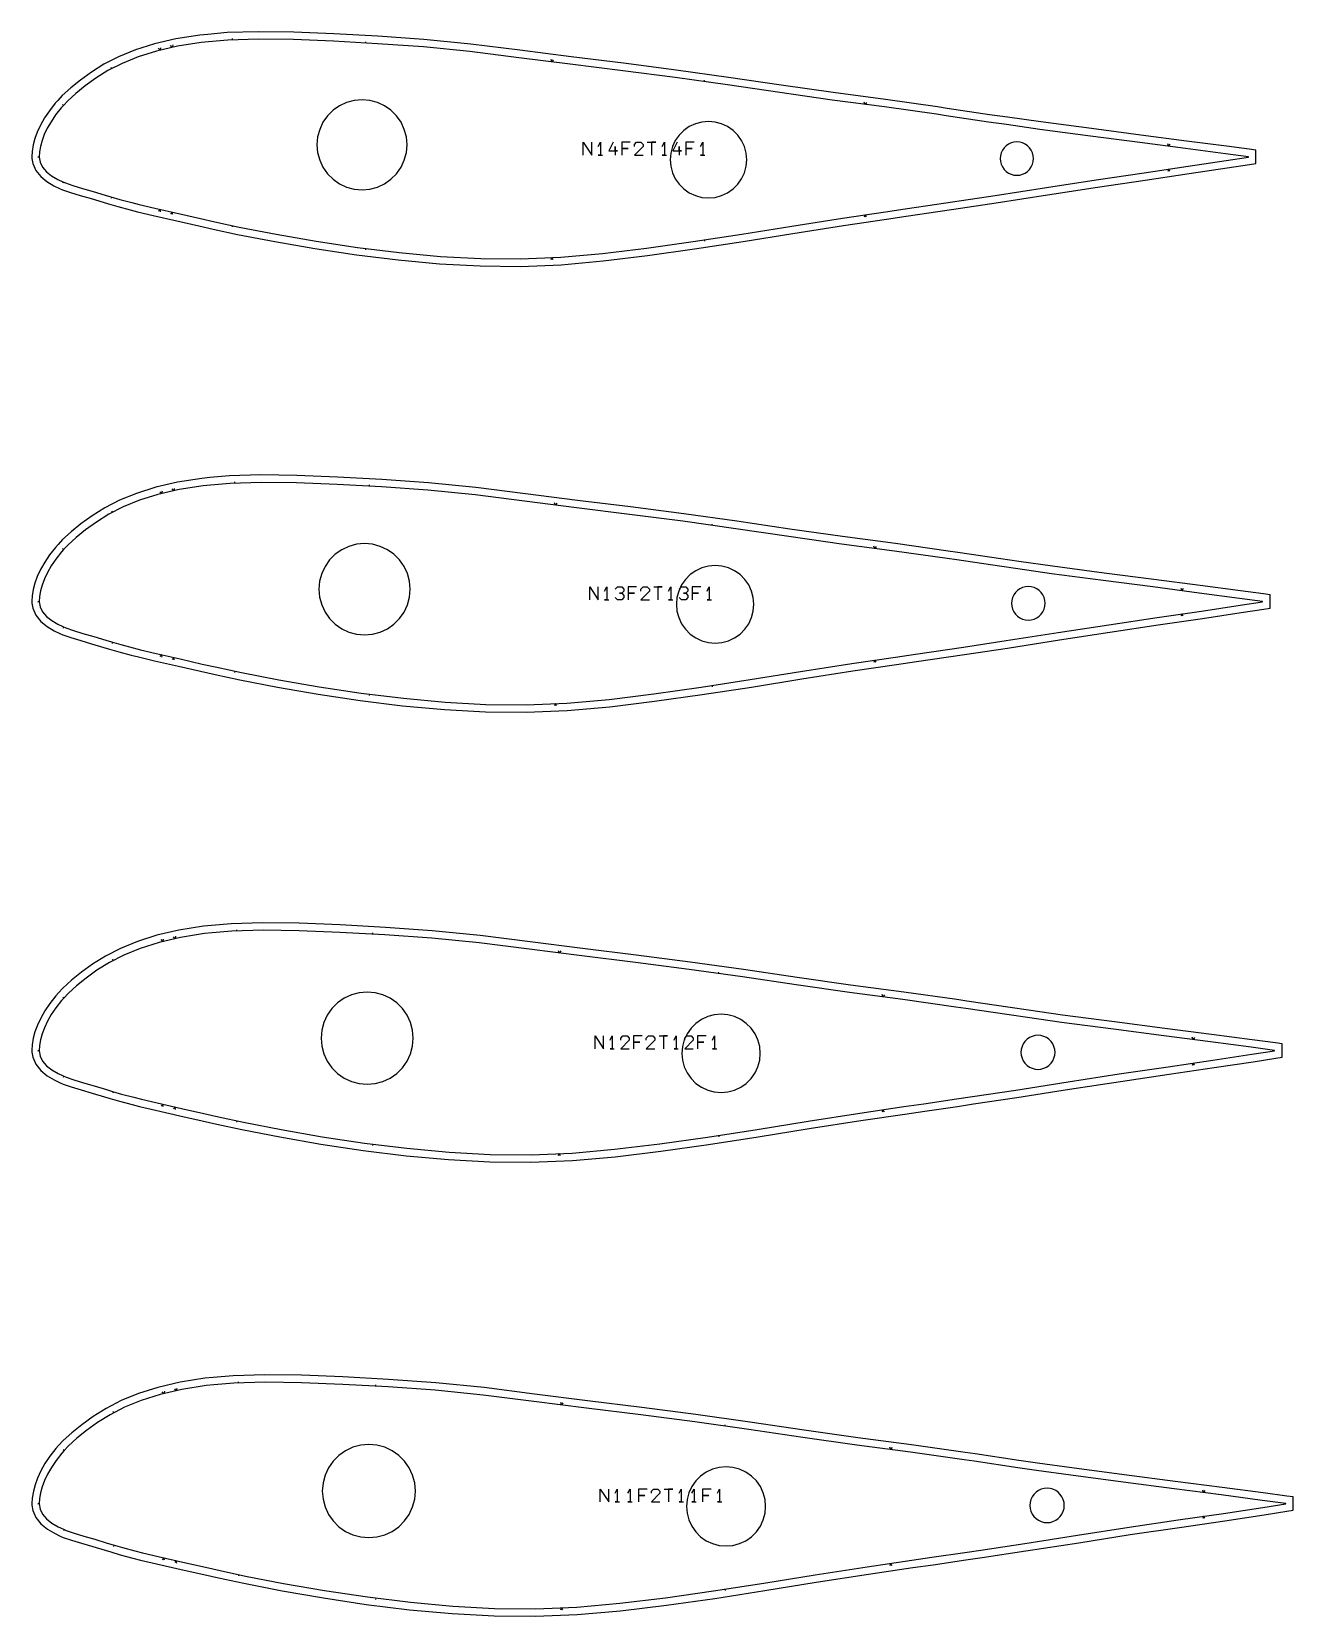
# Model space of a CAD drawing. Header units: metres. Extents: x -12 to 17699, y -154 to 17579.
# Drawn here: x 3694 to 5383, y 6671 to 8793 of the extents above; entities that cross this region are included whole.
import ezdxf

# ---------------------------------------------------------------- set-up
doc = ezdxf.new("R2010")
doc.units = ezdxf.units.M

msp = doc.modelspace()

# ---------------------------------------------------------------- linework, layer by layer
at = {"layer": 'Marge'}
for points in [[(3694.349, 8622.961), (3695.56, 8616.124), (3699.569, 8606.898), (3706.254, 8598.615), (3714.674, 8591.865), (3723.989, 8586.278), (3731.46, 8582.734), (3735.387, 8580.969), (3746.209, 8577.139), (3759.303, 8573.251), (3773.664, 8569.117), (3789.762, 8564.237), (3797.249, 8561.988), (3809.484, 8558.417), (3825.867, 8554.084), (3835.757, 8551.573), (3856.679, 8546.681), (3888.514, 8539.326), (3917.826, 8532.631), (3937.032, 8528.282), (3969.898, 8521.318), (4019.577, 8511.61), (4073.216, 8502.317), (4128.909, 8493.98), (4185.005, 8487.051), (4240.42, 8481.916), (4294.858, 8478.961), (4348.718, 8478.468), (4402.985, 8480.678), (4459.2, 8485.681), (4518.674, 8492.96), (4581.436, 8501.787), (4646.62, 8511.818), (4713.425, 8522.593), (4781.116, 8533.178), (4838.683, 8541.671), (4865.038, 8545.499), (4907.607, 8551.693), (4928.604, 8554.842), (4985.469, 8563.417), (5054.21, 8574.076), (5121.136, 8584.492), (5184.966, 8593.99), (5243.819, 8602.573), (5294.919, 8610.216), (5324.652, 8614.823), (5333.119, 8616.135), (5333.121, 8624.703), (5333.121, 8625.237), (5333.122, 8634.009), (5324.425, 8635.153), (5293.806, 8639.182), (5240.343, 8646.237), (5179.253, 8654.293), (5113.295, 8662.89), (5045.324, 8671.791), (5000.745, 8678.102), (4976.583, 8681.522), (4919.88, 8690.012), (4906.927, 8691.951), (4837.218, 8701.743), (4767.284, 8710.998), (4697.52, 8720.896), (4627.312, 8731.336), (4557.169, 8741.155), (4486.744, 8750.273), (4416.388, 8758.952), (4347.725, 8767.691), (4281.993, 8776.063), (4219.309, 8782.325), (4157.859, 8786.564), (4098.789, 8789.823), (4044.986, 8791.976), (3997.498, 8792.619), (3955.982, 8791.377), (3929.99, 8789.071), (3919.455, 8788.113), (3887.144, 8782.963), (3858.457, 8776.252), (3833.027, 8768.221), (3810.599, 8759.058), (3791.003, 8748.971), (3774.119, 8738.371), (3759.437, 8727.772), (3746.523, 8717.364), (3735.215, 8707.046), (3729.274, 8700.677), (3725.687, 8696.772), (3717.922, 8686.752), (3711.506, 8677.11), (3706.058, 8667.668), (3701.662, 8658.319), (3698.542, 8649.424), (3696.372, 8641.14), (3694.667, 8632.4), (3694.216, 8625.35)], [(3694.349, 8027.706), (3695.574, 8020.789), (3699.621, 8011.484), (3706.367, 8003.13), (3714.87, 7996.317), (3724.283, 7990.672), (3731.831, 7987.092), (3735.803, 7985.306), (3746.744, 7981.435), (3759.987, 7977.503), (3774.517, 7973.32), (3790.805, 7968.382), (3798.381, 7966.107), (3810.76, 7962.494), (3827.333, 7958.11), (3837.338, 7955.57), (3858.505, 7950.62), (3890.716, 7943.18), (3920.373, 7936.405), (3939.806, 7932.005), (3973.058, 7924.96), (4023.321, 7915.137), (4077.591, 7905.735), (4133.938, 7897.3), (4190.692, 7890.289), (4246.759, 7885.095), (4301.834, 7882.105), (4356.324, 7881.606), (4411.226, 7883.842), (4468.099, 7888.904), (4528.27, 7896.268), (4591.77, 7905.199), (4657.723, 7915.348), (4725.315, 7926.25), (4793.805, 7936.961), (4852.052, 7945.554), (4878.718, 7949.426), (4921.79, 7955.694), (4943.034, 7958.88), (5000.57, 7967.556), (5070.122, 7978.341), (5137.838, 7988.88), (5202.422, 7998.49), (5261.969, 8007.174), (5313.671, 8014.908), (5343.755, 8019.569), (5352.222, 8020.881), (5352.223, 8029.449), (5352.224, 8029.989), (5352.225, 8038.761), (5343.528, 8039.906), (5312.548, 8043.982), (5258.454, 8051.12), (5196.643, 8059.271), (5129.907, 8067.969), (5061.133, 8076.976), (5016.028, 8083.361), (4991.58, 8086.821), (4934.208, 8095.412), (4921.103, 8097.374), (4850.572, 8107.281), (4779.812, 8116.645), (4709.224, 8126.66), (4638.188, 8137.223), (4567.219, 8147.158), (4495.964, 8156.383), (4424.777, 8165.165), (4355.303, 8174.007), (4288.799, 8182.477), (4225.379, 8188.813), (4163.205, 8193.102), (4103.441, 8196.399), (4049.005, 8198.577), (4000.962, 8199.229), (3958.964, 8197.972), (3932.665, 8195.639), (3922.013, 8194.67), (3889.329, 8189.461), (3860.313, 8182.674), (3834.591, 8174.551), (3811.908, 8165.284), (3792.09, 8155.083), (3775.013, 8144.362), (3760.162, 8133.642), (3747.102, 8123.116), (3735.668, 8112.683), (3729.656, 8106.238), (3726.033, 8102.296), (3718.182, 8092.165), (3711.694, 8082.415), (3706.186, 8072.87), (3701.743, 8063.422), (3698.59, 8054.431), (3696.395, 8046.056), (3694.673, 8037.228), (3694.216, 8030.096)], [(3694.349, 7426.62), (3695.586, 7419.635), (3699.665, 7410.264), (3706.463, 7401.85), (3715.034, 7394.983), (3724.53, 7389.29), (3732.144, 7385.679), (3736.153, 7383.876), (3747.193, 7379.97), (3760.561, 7376.001), (3775.233, 7371.777), (3791.683, 7366.791), (3799.332, 7364.494), (3811.831, 7360.845), (3828.564, 7356.419), (3838.667, 7353.854), (3860.04, 7348.857), (3892.566, 7341.343), (3922.513, 7334.502), (3942.136, 7330.059), (3975.712, 7322.945), (4026.466, 7313.027), (4081.266, 7303.532), (4138.164, 7295.015), (4195.471, 7287.936), (4252.084, 7282.691), (4307.695, 7279.672), (4362.715, 7279.169), (4418.15, 7281.427), (4475.575, 7286.538), (4536.333, 7293.974), (4600.453, 7302.992), (4667.05, 7313.24), (4735.304, 7324.249), (4804.466, 7335.064), (4863.285, 7343.742), (4890.213, 7347.653), (4933.706, 7353.981), (4955.158, 7357.199), (5013.258, 7365.96), (5083.491, 7376.851), (5151.87, 7387.493), (5217.087, 7397.197), (5277.218, 7405.966), (5329.427, 7413.776), (5359.804, 7418.482), (5368.272, 7419.794), (5368.273, 7428.362), (5368.273, 7428.908), (5368.275, 7437.68), (5359.578, 7438.824), (5328.294, 7442.94), (5273.67, 7450.148), (5211.253, 7458.379), (5143.864, 7467.163), (5074.415, 7476.258), (5028.868, 7482.705), (5004.179, 7486.2), (4946.245, 7494.874), (4933.012, 7496.855), (4861.792, 7506.86), (4790.337, 7516.316), (4719.057, 7526.429), (4647.326, 7537.095), (4575.662, 7547.127), (4503.71, 7556.443), (4431.825, 7565.311), (4361.671, 7574.24), (4294.517, 7582.793), (4230.479, 7589.19), (4167.697, 7593.521), (4107.349, 7596.85), (4052.382, 7599.05), (4003.873, 7599.707), (3961.469, 7598.439), (3934.912, 7596.083), (3924.163, 7595.105), (3891.165, 7589.847), (3861.872, 7582.995), (3835.906, 7574.795), (3813.008, 7565.441), (3793.003, 7555.145), (3775.765, 7544.322), (3760.772, 7533.5), (3747.588, 7522.874), (3736.048, 7512.345), (3729.978, 7505.837), (3726.325, 7501.863), (3718.401, 7491.638), (3711.853, 7481.798), (3706.294, 7472.166), (3701.812, 7462.635), (3698.63, 7453.564), (3696.414, 7445.112), (3694.677, 7436.212), (3694.216, 7429.009)], [(3694.349, 6820.06), (3695.599, 6813.011), (3699.709, 6803.579), (3706.556, 6795.109), (3715.193, 6788.193), (3724.767, 6782.455), (3732.443, 6778.814), (3736.488, 6776.996), (3747.622, 6773.057), (3761.108, 6769.054), (3775.913, 6764.792), (3792.515, 6759.759), (3800.234, 6757.441), (3812.847, 6753.76), (3829.731, 6749.294), (3839.925, 6746.706), (3861.491, 6741.664), (3894.314, 6734.081), (3924.535, 6727.178), (3944.338, 6722.695), (3978.22, 6715.516), (4029.436, 6705.508), (4084.734, 6695.928), (4142.149, 6687.333), (4199.977, 6680.19), (4257.103, 6674.898), (4313.217, 6671.852), (4368.734, 6671.344), (4424.669, 6673.622), (4482.612, 6678.78), (4543.918, 6686.283), (4608.619, 6695.383), (4675.82, 6705.724), (4744.692, 6716.833), (4814.482, 6727.747), (4873.835, 6736.504), (4901.008, 6740.45), (4944.896, 6746.836), (4966.543, 6750.083), (5025.17, 6758.924), (5096.039, 6769.913), (5165.039, 6780.652), (5230.849, 6790.445), (5291.525, 6799.294), (5344.208, 6807.175), (5374.861, 6811.924), (5383.329, 6813.236), (5383.329, 6821.806), (5383.329, 6822.356), (5383.33, 6831.127), (5374.634, 6832.271), (5343.064, 6836.424), (5287.942, 6843.698), (5224.956, 6852.004), (5156.952, 6860.868), (5086.868, 6870.045), (5040.905, 6876.552), (5015.99, 6880.078), (4957.527, 6888.832), (4944.175, 6890.831), (4872.305, 6900.926), (4800.197, 6910.468), (4728.266, 6920.674), (4655.881, 6931.437), (4583.564, 6941.56), (4510.955, 6950.96), (4438.415, 6959.909), (4367.62, 6968.919), (4299.856, 6977.55), (4235.236, 6984.005), (4171.884, 6988.375), (4110.987, 6991.735), (4055.522, 6993.954), (4006.575, 6994.618), (3963.79, 6993.338), (3936.992, 6990.961), (3926.152, 6989.975), (3892.861, 6984.67), (3863.309, 6977.757), (3837.115, 6969.486), (3814.017, 6960.05), (3793.839, 6949.663), (3776.45, 6938.745), (3761.327, 6927.827), (3748.029, 6917.109), (3736.39, 6906.489), (3730.266, 6899.922), (3726.585, 6895.917), (3718.595, 6885.604), (3711.992, 6875.68), (3706.388, 6865.966), (3701.87, 6856.357), (3698.663, 6847.211), (3696.43, 6838.686), (3694.68, 6829.718), (3694.216, 6822.449)]]:
    msp.add_lwpolyline(points, close=True, dxfattribs=at)
at = {"layer": 'Patron'}
for points in [[(3704.196, 8624.705), (3705.407, 8617.869), (3708.591, 8611.212), (3713.824, 8605.149), (3720.781, 8599.784), (3729.072, 8594.891), (3735.696, 8591.793), (3739.485, 8590.09), (3749.515, 8586.576), (3762.141, 8582.84), (3776.431, 8578.727), (3792.662, 8573.807), (3800.125, 8571.566), (3812.286, 8568.017), (3828.422, 8563.752), (3838.217, 8561.265), (3858.955, 8556.418), (3890.765, 8549.07), (3920.053, 8542.38), (3939.241, 8538.035), (3971.97, 8531.101), (4021.494, 8521.424), (4074.923, 8512.17), (4130.389, 8503.87), (4186.23, 8496.975), (4241.342, 8491.874), (4295.398, 8488.947), (4348.808, 8488.468), (4402.576, 8490.67), (4458.312, 8495.642), (4517.458, 8502.886), (4580.043, 8511.689), (4645.099, 8521.701), (4711.832, 8532.465), (4779.571, 8543.058), (4837.223, 8551.564), (4863.601, 8555.395), (4906.167, 8561.589), (4927.121, 8564.731), (4983.978, 8573.305), (5052.678, 8583.958), (5119.598, 8594.373), (5183.495, 8603.881), (5242.375, 8612.468), (5293.439, 8620.106), (5323.121, 8624.705), (5323.121, 8625.239), (5292.498, 8629.268), (5239.036, 8636.323), (5177.96, 8644.377), (5111.997, 8652.975), (5043.923, 8661.89), (4999.344, 8668.2), (4975.103, 8671.632), (4918.4, 8680.122), (4905.536, 8682.048), (4835.906, 8691.83), (4765.88, 8701.097), (4696.049, 8711.005), (4625.926, 8721.433), (4555.885, 8731.238), (4485.52, 8740.348), (4415.126, 8749.032), (4346.461, 8757.772), (4280.998, 8766.113), (4218.62, 8772.349), (4157.307, 8776.579), (4098.389, 8779.831), (4044.848, 8781.977), (3997.793, 8782.624), (3956.866, 8781.416), (3930.874, 8779.11), (3921.021, 8778.236), (3889.412, 8773.223), (3861.457, 8766.713), (3836.794, 8758.958), (3815.161, 8750.159), (3796.311, 8740.497), (3779.966, 8730.259), (3765.703, 8719.979), (3753.247, 8709.962), (3742.528, 8700.225), (3736.587, 8693.856), (3733.578, 8690.63), (3726.238, 8681.199), (3720.152, 8672.086), (3715.085, 8663.366), (3711.086, 8654.975), (3708.211, 8646.872), (3706.165, 8639.119), (3704.647, 8631.761), (3704.196, 8624.711)], [(3704.196, 8029.451), (3705.421, 8022.534), (3708.642, 8015.799), (3713.937, 8009.664), (3720.977, 8004.235), (3729.366, 7999.284), (3736.068, 7996.15), (3739.901, 7994.428), (3750.05, 7990.872), (3762.824, 7987.092), (3777.283, 7982.93), (3793.706, 7977.952), (3801.257, 7975.685), (3813.561, 7972.094), (3829.888, 7967.778), (3839.798, 7965.263), (3860.782, 7960.358), (3892.967, 7952.923), (3922.6, 7946.154), (3942.014, 7941.758), (3975.13, 7934.743), (4025.239, 7924.952), (4079.297, 7915.588), (4135.418, 7907.19), (4191.918, 7900.214), (4247.68, 7895.052), (4302.374, 7892.09), (4356.414, 7891.606), (4410.817, 7893.834), (4467.21, 7898.865), (4527.054, 7906.194), (4590.377, 7915.101), (4656.201, 7925.232), (4723.722, 7936.123), (4792.26, 7946.841), (4850.593, 7955.447), (4877.281, 7959.323), (4920.35, 7965.59), (4941.551, 7968.769), (4999.079, 7977.444), (5068.59, 7988.223), (5136.3, 7998.761), (5200.95, 8008.381), (5260.526, 8017.069), (5312.192, 8024.798), (5342.223, 8029.451), (5342.224, 8029.991), (5311.239, 8034.068), (5257.146, 8041.206), (5195.35, 8049.355), (5128.609, 8058.054), (5059.731, 8067.074), (5014.626, 8073.459), (4990.099, 8076.932), (4932.727, 8085.522), (4919.711, 8087.471), (4849.26, 8097.368), (4778.407, 8106.744), (4707.753, 8116.769), (4636.802, 8127.32), (4565.935, 8137.241), (4494.739, 8146.458), (4423.515, 8155.245), (4354.039, 8164.087), (4287.804, 8172.527), (4224.69, 8178.837), (4162.654, 8183.117), (4103.04, 8186.407), (4048.868, 8188.578), (4001.257, 8189.233), (3959.847, 8188.011), (3933.549, 8185.678), (3923.579, 8184.793), (3891.598, 8179.722), (3863.312, 8173.134), (3838.359, 8165.288), (3816.47, 8156.385), (3797.398, 8146.609), (3780.86, 8136.25), (3766.429, 8125.849), (3753.826, 8115.714), (3742.98, 8105.862), (3736.969, 8099.418), (3733.925, 8096.154), (3726.498, 8086.611), (3720.341, 8077.391), (3715.214, 8068.568), (3711.168, 8060.078), (3708.259, 8051.879), (3706.188, 8044.035), (3704.652, 8036.59), (3704.196, 8029.457)], [(3704.196, 7428.364), (3705.433, 7421.379), (3708.686, 7414.578), (3714.033, 7408.384), (3721.141, 7402.902), (3729.612, 7397.902), (3736.38, 7394.737), (3740.251, 7392.998), (3750.499, 7389.408), (3763.399, 7385.59), (3777.999, 7381.387), (3794.583, 7376.361), (3802.208, 7374.071), (3814.633, 7370.445), (3831.12, 7366.087), (3841.127, 7363.547), (3862.316, 7358.594), (3894.816, 7351.086), (3924.74, 7344.251), (3944.344, 7339.812), (3977.785, 7332.728), (4028.384, 7322.841), (4082.973, 7313.386), (4139.644, 7304.905), (4196.697, 7297.861), (4253.006, 7292.648), (4308.235, 7289.658), (4362.805, 7289.168), (4417.74, 7291.418), (4474.686, 7296.498), (4535.117, 7303.9), (4599.06, 7312.894), (4665.529, 7323.124), (4733.712, 7334.121), (4802.921, 7344.944), (4861.825, 7353.635), (4888.776, 7357.549), (4932.266, 7363.877), (4953.675, 7367.088), (5011.767, 7375.848), (5081.958, 7386.732), (5150.332, 7397.374), (5215.616, 7407.088), (5275.775, 7415.861), (5327.948, 7423.666), (5358.273, 7428.364), (5358.273, 7428.91), (5326.986, 7433.026), (5272.363, 7440.234), (5209.961, 7448.463), (5142.565, 7457.248), (5073.013, 7466.356), (5027.466, 7472.804), (5002.698, 7476.31), (4944.764, 7484.985), (4931.621, 7486.953), (4860.48, 7496.946), (4788.933, 7506.415), (4717.586, 7516.538), (4645.94, 7527.192), (4574.378, 7537.21), (4502.485, 7546.518), (4430.563, 7555.391), (4360.407, 7564.32), (4293.522, 7572.842), (4229.79, 7579.214), (4167.146, 7583.536), (4106.948, 7586.858), (4052.245, 7589.051), (4004.168, 7589.712), (3962.352, 7588.478), (3935.796, 7586.122), (3925.729, 7585.229), (3893.434, 7580.107), (3864.872, 7573.455), (3839.673, 7565.532), (3817.57, 7556.542), (3798.311, 7546.67), (3781.612, 7536.21), (3767.039, 7525.707), (3754.312, 7515.472), (3743.36, 7505.524), (3737.29, 7499.016), (3734.216, 7495.721), (3726.717, 7486.084), (3720.499, 7476.774), (3715.322, 7467.864), (3711.236, 7459.292), (3708.299, 7451.012), (3706.208, 7443.091), (3704.657, 7435.573), (3704.196, 7428.37)], [(3704.196, 6821.806), (3705.446, 6814.758), (3708.729, 6807.895), (3714.126, 6801.644), (3721.3, 6796.112), (3729.849, 6791.067), (3736.679, 6787.873), (3740.586, 6786.118), (3750.928, 6782.495), (3763.945, 6778.643), (3778.679, 6774.402), (3795.415, 6769.329), (3803.11, 6767.019), (3815.649, 6763.36), (3832.286, 6758.962), (3842.385, 6756.399), (3863.767, 6751.401), (3896.565, 6743.825), (3926.762, 6736.927), (3946.546, 6732.448), (3980.292, 6725.299), (4031.354, 6715.322), (4086.441, 6705.781), (4143.629, 6697.223), (4201.203, 6690.115), (4258.025, 6684.855), (4313.758, 6681.837), (4368.824, 6681.343), (4424.26, 6683.614), (4481.723, 6688.74), (4542.702, 6696.209), (4607.226, 6705.285), (4674.299, 6715.608), (4743.099, 6726.706), (4812.937, 6737.627), (4872.376, 6746.397), (4899.571, 6750.346), (4943.456, 6756.732), (4965.059, 6759.972), (5023.678, 6768.812), (5094.507, 6779.795), (5163.501, 6790.534), (5229.377, 6800.336), (5290.082, 6809.19), (5342.729, 6817.065), (5373.329, 6821.806), (5373.329, 6822.356), (5341.756, 6826.51), (5286.635, 6833.784), (5223.664, 6842.088), (5155.653, 6850.952), (5085.466, 6860.144), (5039.503, 6866.65), (5014.51, 6870.188), (4956.047, 6878.942), (4942.784, 6880.928), (4870.993, 6891.013), (4798.793, 6900.567), (4726.795, 6910.782), (4654.495, 6921.533), (4582.28, 6931.643), (4509.731, 6941.035), (4437.152, 6949.989), (4366.356, 6958.999), (4298.861, 6967.599), (4234.548, 6974.029), (4171.333, 6978.39), (4110.586, 6981.743), (4055.385, 6983.955), (4006.87, 6984.622), (3964.674, 6983.377), (3937.876, 6981), (3927.718, 6980.098), (3895.13, 6974.93), (3866.309, 6968.218), (3840.883, 6960.223), (3818.579, 6951.151), (3799.147, 6941.189), (3782.297, 6930.633), (3767.594, 6920.035), (3754.753, 6909.707), (3743.703, 6899.668), (3737.579, 6893.101), (3734.478, 6889.776), (3726.911, 6880.052), (3720.639, 6870.657), (3715.416, 6861.666), (3711.295, 6853.015), (3708.332, 6844.66), (3706.224, 6836.667), (3704.66, 6829.08), (3704.196, 6821.812)]]:
    msp.add_lwpolyline(points, close=True, dxfattribs=at)
at = {"layer": 'Repers points'}
for p, q in [((3963.253, 8781.605), (3963.2, 8783.404)), ((4141.334, 8777.461), (4141.433, 8779.258)), ((3801.353, 8743.081), (3800.532, 8744.683)), ((4594.623, 8725.815), (4594.873, 8727.597)), ((3736.587, 8693.856), (3735.271, 8695.084)), ((3704.196, 8624.711), (3702.399, 8624.826)), ((3704.196, 8624.705), (3702.423, 8624.391)), ((3736.568, 8591.401), (3735.83, 8589.759)), ((3801.321, 8571.217), (3800.817, 8569.489)), ((3963.206, 8532.958), (3962.833, 8531.197)), ((4594.584, 8513.927), (4594.857, 8512.148)), ((4141.283, 8502.525), (4141.062, 8500.738)), ((3966.31, 8188.202), (3966.256, 8190.001)), ((4146.492, 8184.009), (4146.591, 8185.806)), ((3802.5, 8149.224), (3801.678, 8150.825)), ((4605.13, 8131.754), (4605.379, 8133.536)), ((3736.969, 8099.418), (3735.653, 8100.645)), ((3704.196, 8029.457), (3702.399, 8029.572)), ((3704.196, 8029.451), (3702.423, 8029.137)), ((3736.95, 7995.754), (3736.212, 7994.112)), ((3802.467, 7975.331), (3801.963, 7973.604)), ((3966.263, 7936.621), (3965.89, 7934.86)), ((4605.09, 7917.366), (4605.364, 7915.587)), ((4146.44, 7905.829), (4146.22, 7904.042)), ((3968.878, 7588.67), (3968.825, 7590.47)), ((4150.826, 7584.437), (4150.925, 7586.234)), ((3803.463, 7549.311), (3802.642, 7550.912)), ((4613.957, 7531.669), (4614.207, 7533.452)), ((3737.29, 7499.016), (3735.974, 7500.244)), ((3704.196, 7428.37), (3702.399, 7428.485)), ((3704.196, 7428.364), (3702.423, 7428.05)), ((3737.271, 7394.337), (3736.533, 7392.695)), ((3803.43, 7373.715), (3802.926, 7371.987)), ((3968.831, 7334.625), (3968.458, 7332.864)), ((4150.773, 7303.531), (4150.553, 7301.744)), ((4613.917, 7315.181), (4614.191, 7313.402)), ((3971.259, 6983.572), (3971.206, 6985.371)), ((4154.864, 6979.299), (4154.963, 6981.096)), ((3804.345, 6943.853), (3803.524, 6945.455)), ((4622.22, 6926.051), (4622.47, 6927.834)), ((3737.579, 6893.101), (3736.263, 6894.329)), ((3704.196, 6821.812), (3702.399, 6821.927)), ((3704.196, 6821.806), (3702.423, 6821.492)), ((3737.578, 6787.469), (3736.84, 6785.827)), ((3804.343, 6766.659), (3803.839, 6764.931)), ((3971.256, 6727.213), (3970.883, 6725.452)), ((4622.218, 6707.592), (4622.492, 6705.813)), ((4154.86, 6695.836), (4154.64, 6694.05))]:
    msp.add_line(p, q, dxfattribs=at)
at = {"layer": 'Repers suspente'}
for p, q in [((3866.115, 8767.798), (3863.973, 8770.379)), ((3866.895, 8771.06), (3866.115, 8767.798)), ((3882.305, 8771.568), (3880.163, 8774.15)), ((3883.085, 8774.83), (3882.305, 8771.568)), ((4390.643, 8752.148), (4389.534, 8755.314)), ((4392.51, 8754.935), (4390.643, 8752.148)), ((4809.934, 8695.267), (4808.841, 8698.438)), ((4811.815, 8698.044), (4809.934, 8695.267)), ((5216.274, 8639.324), (5215.179, 8642.495)), ((5218.154, 8642.103), (5216.274, 8639.324)), ((5216.268, 8608.661), (5215.217, 8605.476)), ((5218.186, 8605.909), (5216.268, 8608.661)), ((3866.075, 8554.773), (3863.938, 8552.188)), ((3866.861, 8551.513), (3866.075, 8554.773)), ((3882.264, 8551.034), (3880.127, 8548.448)), ((3883.05, 8547.773), (3882.264, 8551.034)), ((4809.907, 8547.534), (4808.861, 8544.347)), ((4811.829, 8544.785), (4809.907, 8547.534)), ((4390.595, 8490.179), (4389.219, 8487.12)), ((4392.216, 8487.243), (4390.595, 8490.179)), ((3868.025, 8174.232), (3865.884, 8176.813)), ((3868.806, 8177.494), (3868.025, 8174.232)), ((3884.406, 8178.047), (3882.265, 8180.628)), ((3885.187, 8181.309), (3884.406, 8178.047)), ((4395.467, 8158.815), (4394.358, 8161.98)), ((4397.334, 8161.601), (4395.467, 8158.815)), ((4822.982, 8100.845), (4821.888, 8104.016)), ((4824.862, 8103.623), (4822.982, 8100.845)), ((5234.116, 8044.243), (5233.021, 8047.413)), ((5235.996, 8047.021), (5234.116, 8044.243)), ((5234.111, 8013.217), (5233.059, 8010.032)), ((5236.028, 8010.465), (5234.111, 8013.217)), ((3867.985, 7958.694), (3865.848, 7956.108)), ((3868.771, 7955.433), (3867.985, 7958.694)), ((3884.365, 7954.91), (3882.228, 7952.325)), ((3885.151, 7951.649), (3884.365, 7954.91)), ((4822.954, 7951.369), (4821.908, 7948.182)), ((4824.876, 7948.62), (4822.954, 7951.369)), ((4395.418, 7893.203), (4394.042, 7890.144)), ((4397.039, 7890.267), (4395.418, 7893.203)), ((3869.631, 7574.564), (3867.489, 7577.145)), ((3870.411, 7577.826), (3869.631, 7574.564)), ((3886.172, 7578.416), (3884.031, 7580.998)), ((3886.952, 7581.678), (3886.172, 7578.416)), ((4400.587, 7559.206), (4399.477, 7562.371)), ((4402.453, 7561.993), (4400.587, 7559.206)), ((4833.944, 7500.458), (4832.851, 7503.629)), ((4835.825, 7503.235), (4833.944, 7500.458)), ((5249.107, 7443.301), (5248.012, 7446.471)), ((5250.986, 7446.079), (5249.107, 7443.301)), ((5249.101, 7411.971), (5248.05, 7408.786)), ((5251.018, 7409.219), (5249.101, 7411.971)), ((3869.59, 7356.914), (3867.453, 7354.329)), ((3870.376, 7353.653), (3869.59, 7356.914)), ((3886.13, 7353.093), (3883.993, 7350.508)), ((3886.916, 7349.832), (3886.13, 7353.093)), ((4833.916, 7349.517), (4832.87, 7346.331)), ((4835.838, 7346.769), (4833.916, 7349.517)), ((4400.537, 7290.714), (4399.161, 7287.655)), ((4402.158, 7287.778), (4400.537, 7290.714)), ((3871.111, 6969.336), (3868.969, 6971.918)), ((3871.891, 6972.598), (3871.111, 6969.336)), ((3887.802, 6973.224), (3885.661, 6975.805)), ((3888.582, 6976.486), (3887.802, 6973.224)), ((4403.564, 6954.264), (4402.455, 6957.429)), ((4405.431, 6957.05), (4403.564, 6954.264)), ((4844.215, 6894.556), (4843.121, 6897.727)), ((4846.095, 6897.334), (4844.215, 6894.556)), ((5263.167, 6836.879), (5262.072, 6840.049)), ((5265.046, 6839.657), (5263.167, 6836.879)), ((5263.166, 6805.264), (5262.115, 6802.079)), ((5265.084, 6802.512), (5263.166, 6805.264)), ((3871.108, 6749.705), (3868.971, 6747.12)), ((3871.894, 6746.445), (3871.108, 6749.705)), ((3887.799, 6745.85), (3885.663, 6743.264)), ((3888.586, 6742.589), (3887.799, 6745.85)), ((4844.213, 6742.242), (4843.167, 6739.055)), ((4846.135, 6739.493), (4844.213, 6742.242)), ((4403.561, 6682.766), (4402.185, 6679.707)), ((4405.183, 6679.83), (4403.561, 6682.766))]:
    msp.add_line(p, q, dxfattribs=at)
at = {"layer": 'Text'}
for p, q in [((4432.712, 8627.487), (4432.712, 8644.63)), ((4432.712, 8644.63), (4444.14, 8627.487)), ((4444.14, 8627.487), (4444.14, 8644.63)), ((4452.712, 8638.916), (4455.569, 8644.63)), ((4455.569, 8644.63), (4455.569, 8627.487)), ((4472.712, 8644.63), (4466.998, 8633.201)), ((4475.569, 8633.201), (4475.569, 8638.916)), ((4475.569, 8638.916), (4475.569, 8627.487)), ((4495.569, 8644.63), (4484.14, 8644.63)), ((4484.14, 8644.63), (4484.14, 8636.058)), ((4484.14, 8636.058), (4492.712, 8636.058)), ((4492.712, 8636.058), (4484.14, 8636.058)), ((4484.14, 8636.058), (4484.14, 8627.487)), ((4501.283, 8641.773), (4504.14, 8644.63)), ((4501.283, 8638.916), (4501.283, 8641.773)), ((4512.712, 8638.916), (4501.283, 8627.487)), ((4504.14, 8644.63), (4509.855, 8644.63)), ((4509.855, 8644.63), (4512.712, 8641.773)), ((4512.712, 8641.773), (4512.712, 8638.916)), ((4518.426, 8644.63), (4529.855, 8644.63)), ((4529.855, 8644.63), (4524.14, 8644.63)), ((4524.14, 8644.63), (4524.14, 8627.487)), ((4538.426, 8638.916), (4541.283, 8644.63)), ((4541.283, 8644.63), (4541.283, 8627.487)), ((4558.426, 8644.63), (4552.712, 8633.201)), ((4561.283, 8633.201), (4561.283, 8638.916)), ((4561.283, 8638.916), (4561.283, 8627.487)), ((4581.283, 8644.63), (4569.855, 8644.63)), ((4569.855, 8644.63), (4569.855, 8636.058)), ((4569.855, 8636.058), (4578.426, 8636.058)), ((4578.426, 8636.058), (4569.855, 8636.058)), ((4569.855, 8636.058), (4569.855, 8627.487)), ((4589.855, 8638.916), (4592.712, 8644.63)), ((4592.712, 8644.63), (4592.712, 8627.487)), ((4455.569, 8627.487), (4452.712, 8627.487)), ((4452.712, 8627.487), (4458.426, 8627.487)), ((4466.998, 8633.201), (4478.426, 8633.201)), ((4478.426, 8633.201), (4475.569, 8633.201)), ((4501.283, 8627.487), (4512.712, 8627.487)), ((4541.283, 8627.487), (4538.426, 8627.487)), ((4538.426, 8627.487), (4544.14, 8627.487)), ((4552.712, 8633.201), (4564.14, 8633.201)), ((4564.14, 8633.201), (4561.283, 8633.201)), ((4592.712, 8627.487), (4589.855, 8627.487)), ((4589.855, 8627.487), (4595.569, 8627.487)), ((4441.308, 8032.232), (4441.308, 8049.375)), ((4441.308, 8049.375), (4452.737, 8032.232)), ((4452.737, 8032.232), (4452.737, 8049.375)), ((4461.308, 8043.66), (4464.165, 8049.375)), ((4464.165, 8049.375), (4464.165, 8032.232)), ((4475.594, 8046.518), (4478.451, 8049.375)), ((4478.451, 8049.375), (4484.165, 8049.375)), ((4484.165, 8040.803), (4481.308, 8040.803)), ((4481.308, 8040.803), (4484.165, 8040.803)), ((4484.165, 8049.375), (4487.022, 8046.518)), ((4487.022, 8043.66), (4484.165, 8040.803)), ((4484.165, 8040.803), (4487.022, 8037.946)), ((4487.022, 8046.518), (4487.022, 8043.66)), ((4504.165, 8049.375), (4492.737, 8049.375)), ((4492.737, 8049.375), (4492.737, 8040.803)), ((4492.737, 8040.803), (4501.308, 8040.803)), ((4501.308, 8040.803), (4492.737, 8040.803)), ((4492.737, 8040.803), (4492.737, 8032.232)), ((4509.88, 8046.518), (4512.737, 8049.375)), ((4509.88, 8043.66), (4509.88, 8046.518)), ((4521.308, 8043.66), (4509.88, 8032.232)), ((4512.737, 8049.375), (4518.451, 8049.375)), ((4518.451, 8049.375), (4521.308, 8046.518)), ((4521.308, 8046.518), (4521.308, 8043.66)), ((4527.022, 8049.375), (4538.451, 8049.375)), ((4538.451, 8049.375), (4532.737, 8049.375)), ((4532.737, 8049.375), (4532.737, 8032.232)), ((4547.022, 8043.66), (4549.88, 8049.375)), ((4549.88, 8049.375), (4549.88, 8032.232)), ((4561.308, 8046.518), (4564.165, 8049.375)), ((4564.165, 8049.375), (4569.88, 8049.375)), ((4569.88, 8040.803), (4567.022, 8040.803)), ((4567.022, 8040.803), (4569.88, 8040.803)), ((4569.88, 8049.375), (4572.737, 8046.518)), ((4572.737, 8043.66), (4569.88, 8040.803)), ((4569.88, 8040.803), (4572.737, 8037.946)), ((4572.737, 8046.518), (4572.737, 8043.66)), ((4589.88, 8049.375), (4578.451, 8049.375)), ((4578.451, 8049.375), (4578.451, 8040.803)), ((4578.451, 8040.803), (4587.022, 8040.803)), ((4587.022, 8040.803), (4578.451, 8040.803)), ((4578.451, 8040.803), (4578.451, 8032.232)), ((4598.451, 8043.66), (4601.308, 8049.375)), ((4601.308, 8049.375), (4601.308, 8032.232)), ((4464.165, 8032.232), (4461.308, 8032.232)), ((4461.308, 8032.232), (4467.022, 8032.232)), ((4478.451, 8032.232), (4475.594, 8035.089)), ((4484.165, 8032.232), (4478.451, 8032.232)), ((4487.022, 8035.089), (4484.165, 8032.232)), ((4487.022, 8037.946), (4487.022, 8035.089)), ((4509.88, 8032.232), (4521.308, 8032.232)), ((4549.88, 8032.232), (4547.022, 8032.232)), ((4547.022, 8032.232), (4552.737, 8032.232)), ((4564.165, 8032.232), (4561.308, 8035.089)), ((4569.88, 8032.232), (4564.165, 8032.232)), ((4572.737, 8035.089), (4569.88, 8032.232)), ((4572.737, 8037.946), (4572.737, 8035.089)), ((4601.308, 8032.232), (4598.451, 8032.232)), ((4598.451, 8032.232), (4604.165, 8032.232)), ((4448.531, 7431.144), (4448.531, 7448.287)), ((4448.531, 7448.287), (4459.959, 7431.144)), ((4459.959, 7431.144), (4459.959, 7448.287)), ((4468.531, 7442.573), (4471.388, 7448.287)), ((4471.388, 7448.287), (4471.388, 7431.144)), ((4482.816, 7445.43), (4485.673, 7448.287)), ((4485.673, 7448.287), (4491.388, 7448.287)), ((4491.388, 7448.287), (4494.245, 7445.43)), ((4511.388, 7448.287), (4499.959, 7448.287)), ((4499.959, 7448.287), (4499.959, 7439.716)), ((4517.102, 7445.43), (4519.959, 7448.287)), ((4519.959, 7448.287), (4525.673, 7448.287)), ((4525.673, 7448.287), (4528.53, 7445.43)), ((4534.245, 7448.287), (4545.673, 7448.287)), ((4545.673, 7448.287), (4539.959, 7448.287)), ((4539.959, 7448.287), (4539.959, 7431.144)), ((4554.245, 7442.573), (4557.102, 7448.287)), ((4557.102, 7448.287), (4557.102, 7431.144)), ((4568.53, 7445.43), (4571.388, 7448.287)), ((4571.388, 7448.287), (4577.102, 7448.287)), ((4577.102, 7448.287), (4579.959, 7445.43)), ((4597.102, 7448.287), (4585.673, 7448.287)), ((4585.673, 7448.287), (4585.673, 7439.716)), ((4605.673, 7442.573), (4608.53, 7448.287)), ((4608.53, 7448.287), (4608.53, 7431.144)), ((4471.388, 7431.144), (4468.531, 7431.144)), ((4468.531, 7431.144), (4474.245, 7431.144)), ((4482.816, 7442.573), (4482.816, 7445.43)), ((4494.245, 7442.573), (4482.816, 7431.144)), ((4482.816, 7431.144), (4494.245, 7431.144)), ((4494.245, 7445.43), (4494.245, 7442.573)), ((4499.959, 7439.716), (4508.53, 7439.716)), ((4508.53, 7439.716), (4499.959, 7439.716)), ((4499.959, 7439.716), (4499.959, 7431.144)), ((4517.102, 7442.573), (4517.102, 7445.43)), ((4528.53, 7442.573), (4517.102, 7431.144)), ((4517.102, 7431.144), (4528.53, 7431.144)), ((4528.53, 7445.43), (4528.53, 7442.573)), ((4557.102, 7431.144), (4554.245, 7431.144)), ((4554.245, 7431.144), (4559.959, 7431.144)), ((4568.53, 7442.573), (4568.53, 7445.43)), ((4579.959, 7442.573), (4568.53, 7431.144)), ((4568.53, 7431.144), (4579.959, 7431.144)), ((4579.959, 7445.43), (4579.959, 7442.573)), ((4585.673, 7439.716), (4594.245, 7439.716)), ((4594.245, 7439.716), (4585.673, 7439.716)), ((4585.673, 7439.716), (4585.673, 7431.144)), ((4608.53, 7431.144), (4605.673, 7431.144)), ((4605.673, 7431.144), (4611.388, 7431.144)), ((4455.306, 6824.586), (4455.306, 6841.729)), ((4455.306, 6841.729), (4466.734, 6824.586)), ((4466.734, 6824.586), (4466.734, 6841.729)), ((4475.306, 6836.014), (4478.163, 6841.729)), ((4478.163, 6841.729), (4478.163, 6824.586)), ((4492.449, 6836.014), (4495.306, 6841.729)), ((4495.306, 6841.729), (4495.306, 6824.586)), ((4518.163, 6841.729), (4506.734, 6841.729)), ((4506.734, 6841.729), (4506.734, 6833.157)), ((4506.734, 6833.157), (4515.306, 6833.157)), ((4515.306, 6833.157), (4506.734, 6833.157)), ((4506.734, 6833.157), (4506.734, 6824.586)), ((4523.877, 6838.871), (4526.734, 6841.729)), ((4523.877, 6836.014), (4523.877, 6838.871)), ((4535.306, 6836.014), (4523.877, 6824.586)), ((4526.734, 6841.729), (4532.449, 6841.729)), ((4532.449, 6841.729), (4535.306, 6838.871)), ((4535.306, 6838.871), (4535.306, 6836.014)), ((4541.02, 6841.729), (4552.449, 6841.729)), ((4552.449, 6841.729), (4546.734, 6841.729)), ((4546.734, 6841.729), (4546.734, 6824.586)), ((4561.02, 6836.014), (4563.877, 6841.729)), ((4563.877, 6841.729), (4563.877, 6824.586)), ((4578.163, 6836.014), (4581.02, 6841.729)), ((4581.02, 6841.729), (4581.02, 6824.586)), ((4603.877, 6841.729), (4592.449, 6841.729)), ((4592.449, 6841.729), (4592.449, 6833.157)), ((4592.449, 6833.157), (4601.02, 6833.157)), ((4601.02, 6833.157), (4592.449, 6833.157)), ((4592.449, 6833.157), (4592.449, 6824.586)), ((4612.449, 6836.014), (4615.306, 6841.729)), ((4615.306, 6841.729), (4615.306, 6824.586)), ((4478.163, 6824.586), (4475.306, 6824.586)), ((4475.306, 6824.586), (4481.02, 6824.586)), ((4495.306, 6824.586), (4492.449, 6824.586)), ((4492.449, 6824.586), (4498.163, 6824.586)), ((4523.877, 6824.586), (4535.306, 6824.586)), ((4563.877, 6824.586), (4561.02, 6824.586)), ((4561.02, 6824.586), (4566.734, 6824.586)), ((4581.02, 6824.586), (4578.163, 6824.586)), ((4578.163, 6824.586), (4583.877, 6824.586)), ((4615.306, 6824.586), (4612.449, 6824.586)), ((4612.449, 6824.586), (4618.163, 6824.586))]:
    msp.add_line(p, q, dxfattribs=at)
at = {"layer": 'Vent'}
for points in [[(4076.139, 8641.232), (4077.055, 8630.759), (4079.776, 8620.604), (4084.219, 8611.076), (4090.249, 8602.464), (4097.683, 8595.03), (4106.295, 8589), (4115.823, 8584.557), (4125.978, 8581.836), (4136.452, 8580.919), (4146.925, 8581.836), (4157.08, 8584.557), (4166.608, 8589), (4175.22, 8595.03), (4182.654, 8602.464), (4188.684, 8611.076), (4193.127, 8620.604), (4195.848, 8630.759), (4196.765, 8641.232), (4195.848, 8651.705), (4193.127, 8661.86), (4188.684, 8671.389), (4182.654, 8680.001), (4175.22, 8687.435), (4166.608, 8693.465), (4157.08, 8697.908), (4146.925, 8700.629), (4136.452, 8701.545), (4125.978, 8700.629), (4115.823, 8697.908), (4106.295, 8693.465), (4097.683, 8687.435), (4090.249, 8680.001), (4084.219, 8671.389), (4079.776, 8661.86), (4077.055, 8651.705), (4076.139, 8641.232)], [(4549.057, 8621.282), (4549.835, 8612.389), (4552.146, 8603.766), (4555.918, 8595.676), (4561.039, 8588.363), (4567.351, 8582.051), (4574.664, 8576.93), (4582.754, 8573.158), (4591.377, 8570.847), (4600.27, 8570.069), (4609.163, 8570.847), (4617.786, 8573.158), (4625.876, 8576.93), (4633.189, 8582.051), (4639.501, 8588.363), (4644.621, 8595.676), (4648.394, 8603.766), (4650.705, 8612.389), (4651.483, 8621.282), (4650.705, 8630.175), (4648.394, 8638.798), (4644.621, 8646.888), (4639.501, 8654.201), (4633.189, 8660.513), (4625.876, 8665.634), (4617.786, 8669.406), (4609.163, 8671.717), (4600.27, 8672.495), (4591.377, 8671.717), (4582.754, 8669.406), (4574.664, 8665.634), (4567.351, 8660.513), (4561.039, 8654.201), (4555.918, 8646.888), (4552.146, 8638.798), (4549.835, 8630.175), (4549.057, 8621.282)], [(4990.796, 8622.697), (4991.135, 8618.824), (4992.141, 8615.07), (4993.784, 8611.547), (4996.014, 8608.363), (4998.762, 8605.614), (5001.946, 8603.385), (5005.469, 8601.742), (5009.224, 8600.736), (5013.096, 8600.397), (5016.968, 8600.736), (5020.723, 8601.742), (5024.246, 8603.385), (5027.43, 8605.614), (5030.178, 8608.363), (5032.408, 8611.547), (5034.051, 8615.07), (5035.057, 8618.824), (5035.396, 8622.697), (5035.057, 8626.569), (5034.051, 8630.323), (5032.408, 8633.846), (5030.178, 8637.03), (5027.43, 8639.779), (5024.246, 8642.009), (5020.723, 8643.651), (5016.968, 8644.657), (5013.096, 8644.996), (5009.224, 8644.657), (5005.469, 8643.651), (5001.946, 8642.009), (4998.762, 8639.779), (4996.014, 8637.03), (4993.784, 8633.846), (4992.141, 8630.323), (4991.135, 8626.569), (4990.796, 8622.697)], [(4078.821, 8046.244), (4079.749, 8035.635), (4082.505, 8025.348), (4087.006, 8015.697), (4093.114, 8006.973), (4100.644, 7999.443), (4109.367, 7993.335), (4119.019, 7988.834), (4129.305, 7986.078), (4139.914, 7985.15), (4150.523, 7986.078), (4160.809, 7988.834), (4170.461, 7993.335), (4179.184, 7999.443), (4186.714, 8006.973), (4192.823, 8015.697), (4197.323, 8025.348), (4200.079, 8035.635), (4201.008, 8046.244), (4200.079, 8056.852), (4197.323, 8067.139), (4192.823, 8076.79), (4186.714, 8085.514), (4179.184, 8093.044), (4170.461, 8099.152), (4160.809, 8103.653), (4150.523, 8106.409), (4139.914, 8107.337), (4129.305, 8106.409), (4119.019, 8103.653), (4109.367, 8099.152), (4100.644, 8093.044), (4093.114, 8085.514), (4087.006, 8076.79), (4082.505, 8067.139), (4079.749, 8056.852), (4078.821, 8046.244)], [(4557.319, 8026.058), (4558.108, 8017.048), (4560.448, 8008.312), (4564.271, 8000.115), (4569.458, 7992.706), (4575.854, 7986.311), (4583.262, 7981.123), (4591.459, 7977.301), (4600.195, 7974.96), (4609.205, 7974.172), (4618.215, 7974.96), (4626.951, 7977.301), (4635.148, 7981.124), (4642.557, 7986.311), (4648.952, 7992.706), (4654.14, 8000.115), (4657.962, 8008.312), (4660.303, 8017.048), (4661.091, 8026.058), (4660.303, 8035.068), (4657.962, 8043.804), (4654.14, 8052.001), (4648.952, 8059.41), (4642.557, 8065.805), (4635.148, 8070.993), (4626.951, 8074.815), (4618.215, 8077.156), (4609.205, 8077.944), (4600.195, 8077.156), (4591.459, 8074.815), (4583.262, 8070.993), (4575.854, 8065.805), (4569.458, 8059.41), (4564.271, 8052.001), (4560.448, 8043.804), (4558.108, 8035.068), (4557.319, 8026.058)], [(5005.978, 8027.419), (5006.321, 8023.501), (5007.339, 8019.702), (5009.001, 8016.137), (5011.257, 8012.916), (5014.038, 8010.135), (5017.259, 8007.879), (5020.824, 8006.217), (5024.623, 8005.199), (5028.541, 8004.856), (5032.459, 8005.199), (5036.258, 8006.217), (5039.822, 8007.879), (5043.044, 8010.135), (5045.825, 8012.916), (5048.081, 8016.137), (5049.743, 8019.702), (5050.761, 8023.501), (5051.103, 8027.419), (5050.761, 8031.337), (5049.743, 8035.135), (5048.081, 8038.7), (5045.825, 8041.922), (5043.044, 8044.703), (5039.822, 8046.958), (5036.258, 8048.621), (5032.459, 8049.639), (5028.541, 8049.981), (5024.623, 8049.639), (5020.824, 8048.621), (5017.259, 8046.958), (5014.038, 8044.703), (5011.257, 8041.922), (5009.001, 8038.7), (5007.339, 8035.135), (5006.321, 8031.337), (5005.978, 8027.419)], [(4081.629, 7445.357), (4082.567, 7434.638), (4085.352, 7424.245), (4089.899, 7414.494), (4096.071, 7405.68), (4103.679, 7398.072), (4112.493, 7391.9), (4122.244, 7387.353), (4132.638, 7384.568), (4143.356, 7383.63), (4154.075, 7384.568), (4164.468, 7387.353), (4174.22, 7391.9), (4183.034, 7398.072), (4190.642, 7405.68), (4196.813, 7414.494), (4201.361, 7424.245), (4204.145, 7434.638), (4205.083, 7445.357), (4204.145, 7456.076), (4201.361, 7466.469), (4196.813, 7476.221), (4190.642, 7485.034), (4183.034, 7492.643), (4174.22, 7498.814), (4164.468, 7503.362), (4154.075, 7506.146), (4143.356, 7507.084), (4132.638, 7506.146), (4122.244, 7503.362), (4112.493, 7498.814), (4103.679, 7492.643), (4096.071, 7485.034), (4089.899, 7476.221), (4085.352, 7466.469), (4082.567, 7456.076), (4081.629, 7445.357)], [(4564.817, 7424.974), (4565.613, 7415.87), (4567.979, 7407.042), (4571.841, 7398.759), (4577.083, 7391.273), (4583.545, 7384.811), (4591.031, 7379.569), (4599.314, 7375.707), (4608.142, 7373.341), (4617.246, 7372.545), (4626.35, 7373.341), (4635.178, 7375.707), (4643.46, 7379.569), (4650.947, 7384.811), (4657.409, 7391.273), (4662.651, 7398.759), (4666.513, 7407.042), (4668.878, 7415.87), (4669.675, 7424.974), (4668.878, 7434.078), (4666.513, 7442.906), (4662.651, 7451.188), (4657.409, 7458.675), (4650.947, 7465.137), (4643.46, 7470.379), (4635.178, 7474.241), (4626.35, 7476.606), (4617.246, 7477.403), (4608.142, 7476.606), (4599.314, 7474.241), (4591.031, 7470.379), (4583.545, 7465.137), (4577.083, 7458.675), (4571.841, 7451.188), (4567.979, 7442.906), (4565.613, 7434.078), (4564.817, 7424.974)], [(5018.733, 7426.312), (5019.079, 7422.356), (5020.107, 7418.519), (5021.786, 7414.92), (5024.064, 7411.667), (5026.872, 7408.859), (5030.125, 7406.581), (5033.724, 7404.902), (5037.561, 7403.874), (5041.517, 7403.528), (5045.473, 7403.874), (5049.309, 7404.902), (5052.909, 7406.581), (5056.162, 7408.859), (5058.97, 7411.667), (5061.248, 7414.92), (5062.927, 7418.519), (5063.955, 7422.356), (5064.301, 7426.312), (5063.955, 7430.268), (5062.927, 7434.104), (5061.248, 7437.704), (5058.97, 7440.957), (5056.162, 7443.765), (5052.909, 7446.043), (5049.309, 7447.722), (5045.473, 7448.75), (5041.517, 7449.096), (5037.561, 7448.75), (5033.724, 7447.722), (5030.125, 7446.043), (5026.872, 7443.765), (5024.064, 7440.957), (5021.786, 7437.704), (5020.107, 7434.104), (5019.079, 7430.268), (5018.733, 7426.312)], [(4083.323, 6839.026), (4084.27, 6828.197), (4087.083, 6817.698), (4091.677, 6807.846), (4097.912, 6798.942), (4105.598, 6791.256), (4114.502, 6785.021), (4124.354, 6780.428), (4134.853, 6777.614), (4145.682, 6776.667), (4156.51, 6777.614), (4167.01, 6780.428), (4176.861, 6785.021), (4185.765, 6791.256), (4193.451, 6798.942), (4199.686, 6807.846), (4204.28, 6817.698), (4207.093, 6828.197), (4208.041, 6839.026), (4207.093, 6849.854), (4204.28, 6860.354), (4199.686, 6870.205), (4193.451, 6879.109), (4185.765, 6886.796), (4176.861, 6893.03), (4167.01, 6897.624), (4156.51, 6900.437), (4145.682, 6901.385), (4134.853, 6900.437), (4124.354, 6897.624), (4114.502, 6893.03), (4105.598, 6886.796), (4097.912, 6879.109), (4091.677, 6870.205), (4087.083, 6860.354), (4084.27, 6849.854), (4083.323, 6839.026)], [(4570.912, 6818.457), (4571.717, 6809.258), (4574.107, 6800.338), (4578.009, 6791.969), (4583.306, 6784.404), (4589.836, 6777.874), (4597.4, 6772.578), (4605.769, 6768.675), (4614.689, 6766.285), (4623.888, 6765.48), (4633.088, 6766.285), (4642.007, 6768.675), (4650.377, 6772.578), (4657.941, 6777.874), (4664.471, 6784.404), (4669.767, 6791.969), (4673.67, 6800.338), (4676.06, 6809.258), (4676.865, 6818.457), (4676.06, 6827.656), (4673.67, 6836.576), (4669.767, 6844.945), (4664.471, 6852.51), (4657.941, 6859.039), (4650.377, 6864.336), (4642.007, 6868.239), (4633.088, 6870.629), (4623.888, 6871.433), (4614.689, 6870.629), (4605.769, 6868.239), (4597.4, 6864.336), (4589.836, 6859.039), (4583.306, 6852.51), (4578.009, 6844.945), (4574.107, 6836.576), (4571.717, 6827.656), (4570.912, 6818.457)], [(5030.699, 6819.735), (5031.048, 6815.743), (5032.086, 6811.872), (5033.779, 6808.24), (5036.078, 6804.957), (5038.912, 6802.123), (5042.195, 6799.824), (5045.827, 6798.131), (5049.698, 6797.093), (5053.69, 6796.744), (5057.683, 6797.093), (5061.554, 6798.131), (5065.186, 6799.824), (5068.469, 6802.123), (5071.303, 6804.957), (5073.601, 6808.24), (5075.295, 6811.872), (5076.332, 6815.743), (5076.681, 6819.735), (5076.332, 6823.728), (5075.295, 6827.599), (5073.601, 6831.231), (5071.303, 6834.514), (5068.469, 6837.347), (5065.186, 6839.646), (5061.554, 6841.34), (5057.683, 6842.377), (5053.69, 6842.726), (5049.698, 6842.377), (5045.827, 6841.34), (5042.195, 6839.646), (5038.912, 6837.347), (5036.078, 6834.514), (5033.779, 6831.231), (5032.086, 6827.599), (5031.048, 6823.728), (5030.699, 6819.735)]]:
    msp.add_lwpolyline(points, close=True, dxfattribs=at)

doc.saveas('drawing.dxf')
